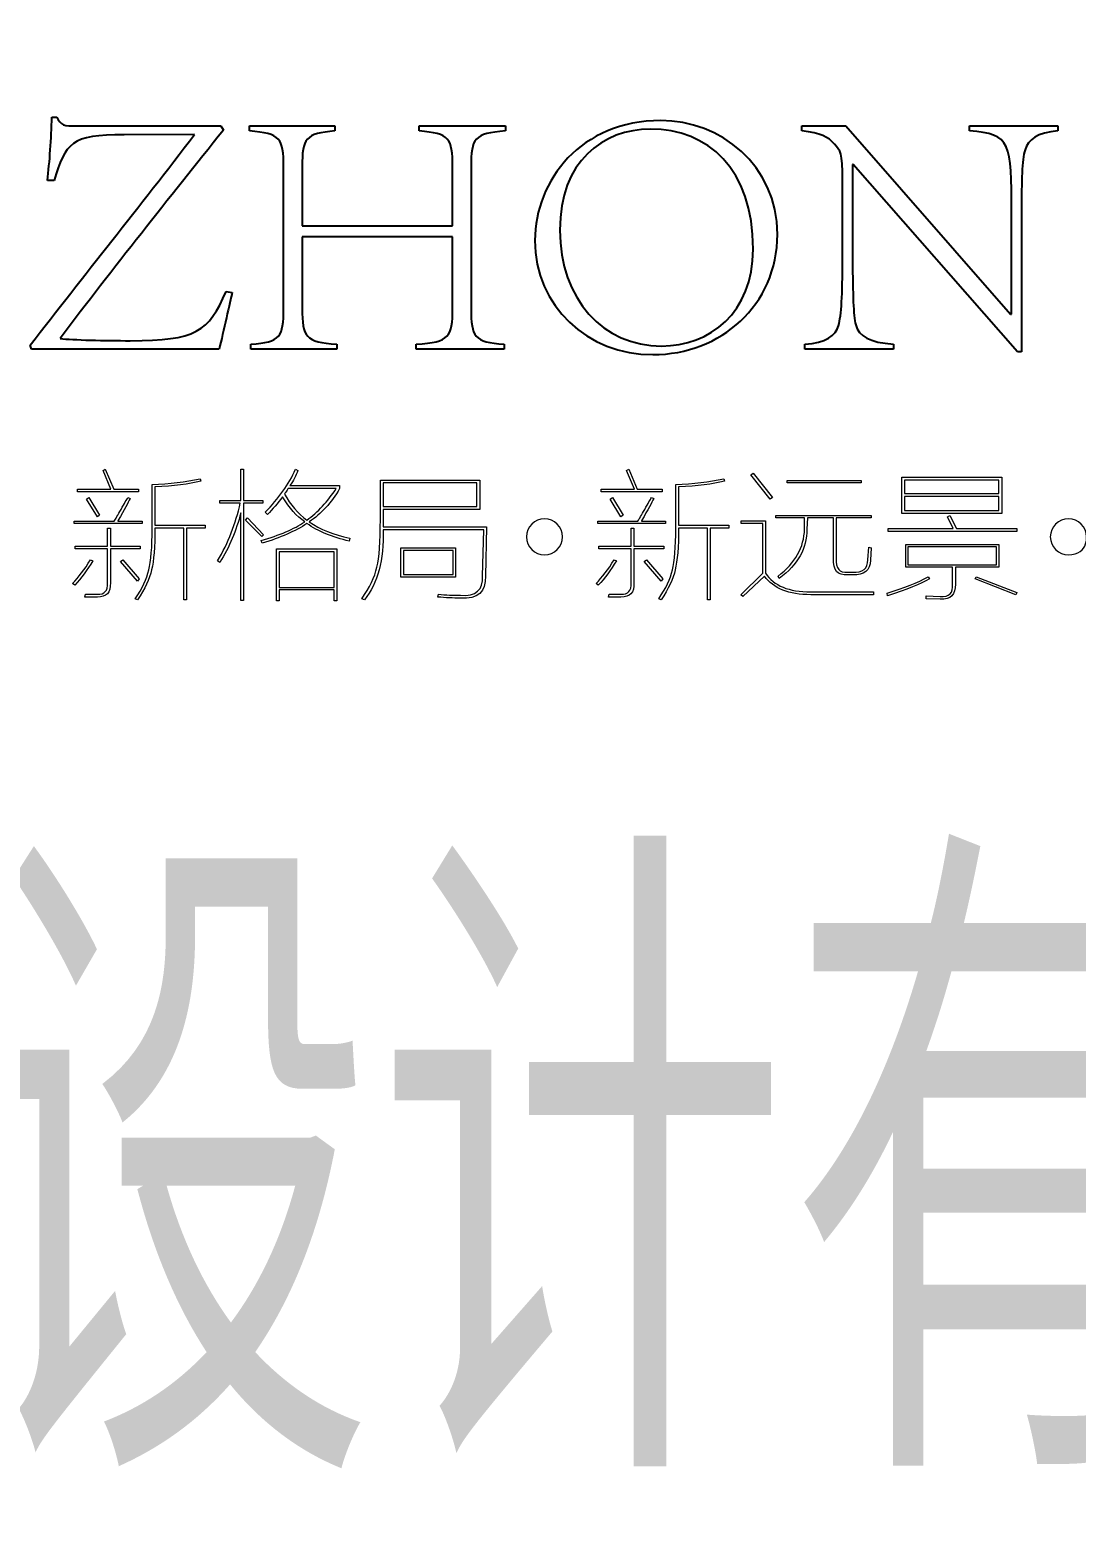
# Model space of a CAD drawing. Extents: x -191212 to 1245715665, y -234495 to 250873.
# Drawn here: x 209038 to 210077, y -75196 to -73719 of the extents above; entities that cross this region are included whole.
import ezdxf

# ---------------------------------------------------------------- set-up
doc = ezdxf.new("R2010")
doc.units = 0
doc.header["$LTSCALE"] = 500
doc.layers.get('0').update_dxf_attribs({"linetype": 'CONTINUOUS'})
doc.layers.get('Defpoints').update_dxf_attribs({"linetype": 'CONTINUOUS'})
doc.layers.add('AXIS', color=3, linetype='CONTINUOUS')
doc.layers.add('TWT_DIM', color=3, linetype='CONTINUOUS')
doc.styles.add('-黑体', font='simhei.ttf', dxfattribs={"width": 0.8})
doc.styles.add('_TCH_DIM_T3', font='SIMPLEX', dxfattribs={"width": 0.705882, "bigfont": 'GBCBIG'})
doc.dimstyles.new('_TCH_ARCH&&200', dxfattribs={"dimtxt": 510, "dimasz": 200, "dimexe": 500, "dimexo": 600, "dimgap": 200, "dimtad": 1, "dimdec": 0, "dimzin": 0, "dimdsep": 46, "dimtxsty": '_TCH_DIM_T3', "dimblk": 'ARCHTICK', "dimcen": 0.09, "dimclrt": 225, "dimazin": 2, "dimtfac": 1, "dimtdec": 0, "dimtix": 1, "dimtmove": 2, "dimatfit": 3, "dimfxl": 1, "dimtolj": 1, "dimtzin": 0, "dimarcsym": 0})
doc.dimstyles.new('_TWT_ARCH&&100', dxfattribs={"dimtxt": 297.5, "dimasz": 100, "dimexe": 250, "dimexo": 300, "dimgap": 100, "dimtad": 1, "dimdec": 0, "dimzin": 0, "dimdsep": 46, "dimtxsty": '_TCH_DIM_T3', "dimblk": 'ARCHTICK', "dimcen": 0.09, "dimclrt": 7, "dimazin": 2, "dimtfac": 1, "dimtdec": 0, "dimtix": 1, "dimtmove": 2, "dimatfit": 3, "dimfxl": 1, "dimtolj": 1, "dimtzin": 0, "dimarcsym": 0})

# ---------------------------------------------------------------- blocks, each defined once
blk = doc.blocks.new('_ArchTick')
at = {"color": 0, "linetype": 'ByBlock', "const_width": 0.4}
blk.add_lwpolyline([(-0.5, -0.5), (0.5, 0.5)], dxfattribs=at)
blk = doc.blocks.new('*D200')
at = {"layer": 'AXIS', "color": 0, "lineweight": -2}
for p, q in [((278887.8, 52433.3), (283787.8, 52433.3)), ((283287.8, 44433.3), (283287.8, 52433.3)), ((278887.8, 44433.3), (283787.8, 44433.3))]:
    blk.add_line(p, q, dxfattribs=at)
at = {"layer": 'Defpoints', "color": 0}
for p in [(278287.8, 52433.3), (283287.8, 52433.3), (278287.8, 44433.3), (161593.6, -91198.8), (162081.3, -91198.8), (161593.6, -92638.9)]:
    blk.add_point(p, dxfattribs=at)
at = {"layer": 'TWT_DIM', "color": 0, "lineweight": -2}
for p, q in [((161893.6, -91198.8), (162331.3, -91198.8)), ((162081.3, -92638.9), (162081.3, -91198.8)), ((161893.6, -92638.9), (162331.3, -92638.9))]:
    blk.add_line(p, q, dxfattribs=at)
at = {"layer": 'AXIS', "color": 0, "lineweight": -2, "xscale": 200, "yscale": 200, "zscale": 200}
for p, rotation in [((283287.8, 52433.3), 90), ((283287.8, 44433.3), 270)]:
    blk.add_blockref('_ArchTick', p, dxfattribs=dict(at, rotation=rotation))
at = {"layer": 'TWT_DIM', "color": 0, "lineweight": -2, "xscale": 100, "yscale": 100, "zscale": 100}
for p, rotation in [((162081.3, -91198.8), 90), ((162081.3, -92638.9), 270)]:
    blk.add_blockref('_ArchTick', p, dxfattribs=dict(at, rotation=rotation))
at = {"layer": 'AXIS', "color": 7, "insert": (282832.8, 48433.3), "char_height": 510, "attachment_point": 5, "rotation": 90, "style": '_TCH_DIM_T3'}
blk.add_mtext('\\A1;8000', dxfattribs=at)
at = {"layer": 'TWT_DIM', "color": 7, "insert": (161832.5, -91918.9), "char_height": 297.5, "attachment_point": 5, "rotation": 90, "style": '_TCH_DIM_T3'}
blk.add_mtext('\\A1;1800', dxfattribs=at)

msp = doc.modelspace()

# ---------------------------------------------------------------- linework, layer by layer
at = {"lineweight": 9}
for p, q in [((209111.2, -74156.2), (209113.4, -74155.1)), ((209113.4, -74155.1), (209121.8, -74174.7)), ((209631, -74156.2), (209633.2, -74155.1)), ((209633.2, -74155.1), (209641.6, -74174.7)), ((209119, -74174.7), (209111.2, -74156.2)), ((209482.4, -74168.5), (209389.3, -74168.5)), ((209389.3, -74168.5), (209389.3, -74192.1)), ((209482.4, -74192.1), (209482.4, -74168.5)), ((209638.8, -74174.7), (209631, -74156.2)), ((209754.3, -74160.7), (209756.6, -74159)), ((209773.4, -74184.8), (209754.3, -74160.7)), ((209756.6, -74159), (209775.7, -74183.1)), ((209790.2, -74166.3), (209863.7, -74166.3)), ((209790.2, -74168.5), (209790.2, -74166.3)), ((209863.7, -74168.5), (209790.2, -74168.5)), ((209863.7, -74166.3), (209863.7, -74168.5)), ((209904.1, -74162.9), (210003.3, -74162.9)), ((209904.1, -74198.8), (209904.1, -74162.9)), ((210000.5, -74165.7), (209906.9, -74165.7)), ((209906.9, -74165.7), (209906.9, -74179.2)), ((210000.5, -74179.2), (210000.5, -74165.7)), ((210003.3, -74162.9), (210003.3, -74198.8)), ((209085.9, -74177.5), (209085.9, -74174.7)), ((209085.9, -74174.7), (209119, -74174.7)), ((209146.5, -74177.5), (209085.9, -74177.5)), ((209094.9, -74184.8), (209097.2, -74183.1)), ((209105.6, -74202.2), (209094.9, -74184.8)), ((209097.2, -74183.1), (209107.8, -74200.5)), ((209121.8, -74174.7), (209146.5, -74174.7)), ((209146.5, -74174.7), (209146.5, -74177.5)), ((209605.7, -74177.5), (209605.7, -74174.7)), ((209605.7, -74174.7), (209638.8, -74174.7)), ((209666.3, -74177.5), (209605.7, -74177.5)), ((209614.7, -74184.8), (209617, -74183.1)), ((209625.4, -74202.2), (209614.7, -74184.8)), ((209617, -74183.1), (209627.6, -74200.5)), ((209641.6, -74174.7), (209666.3, -74174.7)), ((209666.3, -74174.7), (209666.3, -74177.5)), ((209775.7, -74183.1), (209773.4, -74184.8)), ((209906.9, -74179.2), (210000.5, -74179.2)), ((210000.5, -74182), (209906.9, -74182)), ((209906.9, -74182), (209906.9, -74196)), ((210000.5, -74196), (210000.5, -74182)), ((209389.3, -74192.1), (209482.4, -74192.1)), ((210003.3, -74198.8), (209904.1, -74198.8)), ((209906.9, -74196), (210000.5, -74196)), ((209107.8, -74200.5), (209105.6, -74202.2)), ((209252.5, -74205.5), (209254.7, -74203.3)), ((209268.7, -74221.8), (209252.5, -74205.5)), ((209254.7, -74203.3), (209270.4, -74220.1)), ((209627.6, -74200.5), (209625.4, -74202.2)), ((209890.6, -74216.7), (209890.6, -74213.9)), ((209890.6, -74213.9), (209955.1, -74213.9)), ((209949.5, -74202.2), (209951.7, -74201)), ((209955.1, -74213.9), (209949.5, -74202.2)), ((209951.7, -74201), (209958.5, -74213.9)), ((209958.5, -74213.9), (210018.5, -74213.9)), ((210018.5, -74213.9), (210018.5, -74216.7)), ((209270.4, -74220.1), (209268.7, -74221.8)), ((210018.5, -74216.7), (209890.6, -74216.7)), ((209283.3, -74234.1), (209343.3, -74234.1)), ((209283.3, -74285.7), (209283.3, -74234.1)), ((209286.1, -74236.9), (209286.1, -74272.2)), ((209340.5, -74236.9), (209286.1, -74236.9)), ((209340.5, -74272.2), (209340.5, -74236.9)), ((209343.3, -74234.1), (209343.3, -74285.7)), ((209406.7, -74233), (209461.1, -74233)), ((209406.7, -74262.1), (209406.7, -74233)), ((209458.8, -74235.8), (209409.5, -74235.8)), ((209409.5, -74235.8), (209409.5, -74259.3)), ((209458.8, -74259.3), (209458.8, -74235.8)), ((209461.1, -74233), (209461.1, -74262.1)), ((209998.3, -74231.9), (209910.2, -74231.9)), ((209910.2, -74231.9), (209910.2, -74249.8)), ((209998.3, -74249.8), (209998.3, -74231.9)), ((209128.6, -74246.5), (209130.8, -74244.8)), ((209145.4, -74266.1), (209128.6, -74246.5)), ((209130.8, -74244.8), (209147.1, -74263.8)), ((209409.5, -74259.3), (209458.8, -74259.3)), ((209648.4, -74246.5), (209650.6, -74244.8)), ((209665.2, -74266.1), (209648.4, -74246.5)), ((209650.6, -74244.8), (209666.9, -74263.8)), ((209910.2, -74249.8), (209998.3, -74249.8)), ((209147.1, -74263.8), (209145.4, -74266.1)), ((209286.1, -74272.2), (209340.5, -74272.2)), ((209461.1, -74262.1), (209406.7, -74262.1)), ((209666.9, -74263.8), (209665.2, -74266.1)), ((209977, -74263.8), (209978.1, -74261.6)), ((210017.3, -74279.5), (209977, -74263.8)), ((209978.1, -74261.6), (210018.5, -74277.3)), ((209286.1, -74285.7), (209283.3, -74285.7)), ((209340.5, -74274.5), (209286.1, -74274.5)), ((209286.1, -74274.5), (209286.1, -74285.7)), ((209340.5, -74285.7), (209340.5, -74274.5)), ((209343.3, -74285.7), (209340.5, -74285.7)), ((210018.5, -74277.3), (210017.3, -74279.5))]:
    msp.add_line(p, q, dxfattribs=at)
for points in [[(209056.2, -73868.5), (209058, -73850.5), (209060.1, -73826.8), (209060.4, -73805.9)], [(209060.4, -73805.9), (209060.4, -73805.9), (209065.4, -73805.9), (209065.4, -73805.9)], [(209065.4, -73805.9), (209067.2, -73809.8), (209068.9, -73811.9), (209072.1, -73813.3)], [(209072.1, -73813.3), (209074.9, -73814.4), (209078.8, -73814.4), (209084.1, -73814.4)], [(209084.1, -73814.4), (209084.1, -73814.4), (209228.2, -73814.4), (209228.2, -73814.4)], [(209228.2, -73814.4), (209228.2, -73814.4), (209230.7, -73818.6), (209230.7, -73818.6)], [(209256.5, -73819.4), (209256.5, -73819.4), (209256.5, -73814.4), (209256.5, -73814.4)], [(209256.5, -73814.4), (209256.5, -73814.4), (209341.4, -73814.4), (209341.4, -73814.4)], [(209341.4, -73814.4), (209341.4, -73814.4), (209341.4, -73819.4), (209341.4, -73819.4)], [(209424.9, -73819.4), (209424.9, -73819.4), (209424.9, -73814.4), (209424.9, -73814.4)], [(209424.9, -73814.4), (209424.9, -73814.4), (209510.6, -73814.4), (209510.6, -73814.4)], [(209510.6, -73814.4), (209510.6, -73814.4), (209510.6, -73819.4), (209510.6, -73819.4)], [(209805, -73819.4), (209805, -73819.4), (209805, -73814.4), (209805, -73814.4)], [(209805, -73814.4), (209805, -73814.4), (209848.5, -73814.4), (209848.5, -73814.4)], [(209848.5, -73814.4), (209848.5, -73814.4), (210012, -74001.3), (210012, -74001.3)], [(209971.3, -73819.4), (209971.3, -73819.4), (209971.3, -73814.4), (209971.3, -73814.4)], [(209971.3, -73814.4), (209971.3, -73814.4), (210059.1, -73814.4), (210059.1, -73814.4)], [(210059.1, -73814.4), (210059.1, -73814.4), (210059.1, -73819.4), (210059.1, -73819.4)], [(209038.8, -74032.1), (209092.3, -73962.7), (209147.5, -73894.4), (209202, -73822.9)], [(209132.3, -73823.2), (209079.2, -73822.9), (209074.2, -73831.7), (209062.6, -73868.5)], [(209230.7, -73818.6), (209176.5, -73886.6), (209121.7, -73954.9), (209068.6, -74025.3)], [(209202, -73822.9), (209202, -73822.9), (209132.3, -73823.2), (209132.3, -73823.2)], [(209290.4, -73854.7), (209290.4, -73827.1), (209287.6, -73821.8), (209256.5, -73819.4)], [(209341.4, -73819.4), (209312.1, -73821.8), (209308.9, -73827.1), (209308.9, -73854.7)], [(209458.2, -73854.7), (209458.2, -73827.1), (209455.4, -73821.8), (209424.9, -73819.4)], [(209510.6, -73819.4), (209479.4, -73821.8), (209476.6, -73827.1), (209476.6, -73854.7)], [(209654.6, -73817.6), (209607.5, -73817.9), (209564.7, -73849.4), (209564.7, -73917.7)], [(209837.2, -73832.4), (209831.2, -73825.4), (209823.7, -73821.5), (209805, -73819.4)], [(210013.1, -73900.4), (210013.1, -73831.4), (210012.7, -73822.2), (209971.3, -73819.4)], [(210059.1, -73819.4), (210038.6, -73821.1), (210029.7, -73827.8), (210026.5, -73838.1)], [(209845.3, -73870), (209845.3, -73838.5), (209843.5, -73840.2), (209837.2, -73832.4)], [(210026.5, -73838.1), (210023.3, -73849.1), (210023, -73867.1), (210023, -73900.4)], [(209290.4, -73995.6), (209290.4, -73995.6), (209290.4, -73854.7), (209290.4, -73854.7)], [(209308.9, -73854.7), (209308.9, -73854.7), (209308.9, -73913.5), (209308.9, -73913.5)], [(209458.2, -73913.5), (209458.2, -73913.5), (209458.2, -73854.7), (209458.2, -73854.7)], [(209476.6, -73854.7), (209476.6, -73854.7), (209476.6, -73995.6), (209476.6, -73995.6)], [(209855.9, -73852.6), (209855.9, -73852.6), (209855.2, -73852.6), (209855.2, -73852.6)], [(209855.2, -73852.6), (209855.2, -73852.6), (209855.2, -73946.8), (209855.2, -73946.8)], [(210019.1, -74038.4), (210019.1, -74038.4), (209855.9, -73852.6), (209855.9, -73852.6)], [(209062.6, -73868.5), (209062.6, -73868.5), (209056.2, -73868.5), (209056.2, -73868.5)], [(209845.3, -73946.8), (209845.3, -73946.8), (209845.3, -73870), (209845.3, -73870)], [(210013.1, -74001.3), (210013.1, -74001.3), (210013.1, -73900.4), (210013.1, -73900.4)], [(210023, -73900.4), (210023, -73900.4), (210023, -74038.4), (210023, -74038.4)], [(209308.9, -73913.5), (209308.9, -73913.5), (209458.2, -73913.5), (209458.2, -73913.5)], [(209458.2, -73924.5), (209458.2, -73924.5), (209308.9, -73924.5), (209308.9, -73924.5)], [(209308.9, -73924.5), (209308.9, -73924.5), (209308.9, -73995.6), (209308.9, -73995.6)], [(209458.2, -73995.6), (209458.2, -73995.6), (209458.2, -73924.5), (209458.2, -73924.5)], [(209841.4, -74012.6), (209844.2, -74002), (209845.3, -73982.5), (209845.3, -73946.8)], [(209855.2, -73946.8), (209855.6, -73982.5), (209855.9, -74002), (209858.4, -74011.9)], [(209233.5, -73978.6), (209233.5, -73978.6), (209239.5, -73979.7), (209239.5, -73979.7)], [(209239.5, -73979.7), (209237.1, -73988.9), (209230.7, -74019), (209226.4, -74036)], [(209257.9, -74031), (209287.6, -74028.9), (209290.4, -74023.6), (209290.4, -73995.6)], [(209308.9, -73995.6), (209308.9, -74023.6), (209312.1, -74028.9), (209343.2, -74031)], [(209422.1, -74031), (209455.4, -74028.9), (209458.2, -74023.6), (209458.2, -73995.6)], [(209476.6, -73995.6), (209476.6, -74023.6), (209479.4, -74028.9), (209509.5, -74031)], [(210012, -74001.3), (210012, -74001.3), (210013.1, -74001.3), (210013.1, -74001.3)], [(209807.8, -74031), (209828.7, -74029.6), (209838.6, -74022.5), (209841.4, -74012.6)], [(209858.4, -74011.9), (209861.6, -74022.9), (209872.2, -74029.2), (209895.9, -74031)], [(209040.3, -74036), (209040.3, -74036), (209038.8, -74032.1), (209038.8, -74032.1)], [(209226.4, -74036), (209226.4, -74036), (209040.3, -74036), (209040.3, -74036)], [(209257.9, -74036), (209257.9, -74036), (209257.9, -74031), (209257.9, -74031)], [(209343.2, -74036), (209343.2, -74036), (209257.9, -74036), (209257.9, -74036)], [(209343.2, -74031), (209343.2, -74031), (209343.2, -74036), (209343.2, -74036)], [(209422.1, -74036), (209422.1, -74036), (209422.1, -74031), (209422.1, -74031)], [(209509.5, -74036), (209509.5, -74036), (209422.1, -74036), (209422.1, -74036)], [(209509.5, -74031), (209509.5, -74031), (209509.5, -74036), (209509.5, -74036)], [(209807.8, -74036), (209807.8, -74036), (209807.8, -74031), (209807.8, -74031)], [(209895.9, -74036), (209895.9, -74036), (209807.8, -74036), (209807.8, -74036)], [(209895.9, -74031), (209895.9, -74031), (209895.9, -74036), (209895.9, -74036)], [(210023, -74038.4), (210023, -74038.4), (210019.1, -74038.4), (210019.1, -74038.4)]]:
    msp.add_open_spline(points, degree=3)
for points, knots in [([(209780.6, -73922), (209780.6, -73992.4), (209724.3, -74041.3), (209657.1, -74041.3), (209592.3, -74041.3), (209539.9, -73993.5), (209539.9, -73928), (209539.9, -73868.5), (209585.9, -73809.1), (209664.9, -73809.1), (209724, -73809.1), (209780.6, -73853.3), (209780.6, -73922)], [0, 0, 0, 0, 1, 1, 1, 2, 2, 2, 3, 3, 3, 4, 4, 4, 4]), ([(209564.7, -73917.7), (209564.7, -73986.8), (209608.2, -74032.8), (209665.6, -74032.8), (209713.4, -74032.8), (209756.5, -73999.9), (209756.5, -73936.8), (209756.5, -73856.5), (209711.6, -73817.6), (209654.6, -73817.6)], [0, 0, 0, 0, 1, 1, 1, 2, 2, 2, 3, 3, 3, 3]), ([(209068.6, -74025.3), (209081.3, -74026.8), (209113.2, -74027.5), (209138.3, -74027.5), (209203.8, -74027.5), (209215.8, -74018.6), (209233.5, -73978.6)], [5, 5, 5, 5, 6, 6, 6, 7, 7, 7, 7])]:
    msp.add_open_spline(points, degree=3, knots=knots)
for points in [[(209248, -74185.9), (209248, -74185.9), (209248, -74155.1), (209248, -74155.1)], [(209248, -74155.1), (209248, -74155.1), (209250.8, -74155.1), (209250.8, -74155.1)], [(209250.8, -74155.1), (209250.8, -74155.1), (209250.8, -74185.9), (209250.8, -74185.9)], [(209272.1, -74197.7), (209285.6, -74184.2), (209295.7, -74170), (209302.4, -74155.1)], [(209302.4, -74155.1), (209302.4, -74155.1), (209304.6, -74156.2), (209304.6, -74156.2)], [(209160, -74170.2), (209177.2, -74169.4), (209193, -74167.6), (209207.6, -74164.6)], [(209160, -74213.4), (209160, -74213.4), (209160, -74170.2), (209160, -74170.2)], [(209208.2, -74166.8), (209196.6, -74169.8), (209181.4, -74171.7), (209162.8, -74172.4)], [(209207.6, -74164.6), (209207.6, -74164.6), (209208.2, -74166.8), (209208.2, -74166.8)], [(209304.6, -74156.2), (209302.8, -74161.4), (209300.1, -74166.5), (209296.8, -74171.3)], [(209386.5, -74165.7), (209386.5, -74165.7), (209485.2, -74165.7), (209485.2, -74165.7)], [(209386.5, -74204.9), (209386.5, -74204.9), (209386.5, -74165.7), (209386.5, -74165.7)], [(209485.2, -74165.7), (209485.2, -74165.7), (209485.2, -74194.8), (209485.2, -74194.8)], [(209679.8, -74170.2), (209697, -74169.4), (209712.8, -74167.6), (209727.4, -74164.6)], [(209679.8, -74213.4), (209679.8, -74213.4), (209679.8, -74170.2), (209679.8, -74170.2)], [(209728, -74166.8), (209716.4, -74169.8), (209701.2, -74171.7), (209682.6, -74172.4)], [(209727.4, -74164.6), (209727.4, -74164.6), (209728, -74166.8), (209728, -74166.8)], [(209138.1, -74184.2), (209136.2, -74188), (209132.3, -74195.1), (209126.3, -74205.5)], [(209129.1, -74194.8), (209132.5, -74188.9), (209134.7, -74185), (209135.9, -74183.1)], [(209135.9, -74183.1), (209135.9, -74183.1), (209138.1, -74184.2), (209138.1, -74184.2)], [(209162.8, -74172.4), (209162.8, -74172.4), (209162.8, -74210.6), (209162.8, -74210.6)], [(209289.5, -74182.5), (209284.6, -74188.9), (209279.6, -74194.7), (209274.4, -74199.9)], [(209311.4, -74207.2), (209303.5, -74201.6), (209296.2, -74193.4), (209289.5, -74182.5)], [(209293.4, -74176.9), (209292.3, -74178), (209291.6, -74179), (209291.2, -74179.7)], [(209291.2, -74179.7), (209297.2, -74190.2), (209304.6, -74198.8), (209313.6, -74205.5)], [(209295.1, -74174.1), (209294.7, -74174.5), (209294.2, -74175.4), (209293.4, -74176.9)], [(209342.8, -74174.1), (209342.8, -74174.1), (209295.1, -74174.1), (209295.1, -74174.1)], [(209296.8, -74171.3), (209296.8, -74171.3), (209346.1, -74171.3), (209346.1, -74171.3)], [(209313.6, -74205.5), (209324.5, -74197.7), (209334.2, -74187.2), (209342.8, -74174.1)], [(209346.1, -74174.1), (209337.9, -74188.3), (209327.8, -74199.3), (209315.9, -74207.2)], [(209346.1, -74171.3), (209346.1, -74171.3), (209346.1, -74174.1), (209346.1, -74174.1)], [(209657.9, -74184.2), (209656, -74188), (209652.1, -74195.1), (209646.1, -74205.5)], [(209648.9, -74194.8), (209652.3, -74188.9), (209654.5, -74185), (209655.6, -74183.1)], [(209655.6, -74183.1), (209655.6, -74183.1), (209657.9, -74184.2), (209657.9, -74184.2)], [(209682.6, -74172.4), (209682.6, -74172.4), (209682.6, -74210.6), (209682.6, -74210.6)], [(209122.4, -74206.6), (209123.5, -74204.4), (209125.8, -74200.5), (209129.1, -74194.8)], [(209225, -74245.9), (209235.5, -74228), (209243, -74208.9), (209247.4, -74188.7)], [(209227.2, -74185.9), (209227.2, -74185.9), (209248, -74185.9), (209248, -74185.9)], [(209227.2, -74188.7), (209227.2, -74188.7), (209227.2, -74185.9), (209227.2, -74185.9)], [(209247.4, -74188.7), (209247.4, -74188.7), (209227.2, -74188.7), (209227.2, -74188.7)], [(209248, -74198.2), (209243.5, -74215.8), (209236.6, -74232.2), (209227.2, -74247.6)], [(209248, -74285.1), (209248, -74285.1), (209248, -74198.2), (209248, -74198.2)], [(209250.8, -74185.9), (209250.8, -74185.9), (209269.9, -74185.9), (209269.9, -74185.9)], [(209269.9, -74188.7), (209269.9, -74188.7), (209250.8, -74188.7), (209250.8, -74188.7)], [(209250.8, -74188.7), (209250.8, -74188.7), (209250.8, -74285.1), (209250.8, -74285.1)], [(209269.9, -74185.9), (209269.9, -74185.9), (209269.9, -74188.7), (209269.9, -74188.7)], [(209274.4, -74199.9), (209274.4, -74199.9), (209272.1, -74197.7), (209272.1, -74197.7)], [(209485.2, -74194.8), (209485.2, -74194.8), (209389.3, -74194.8), (209389.3, -74194.8)], [(209389.3, -74194.8), (209389.3, -74194.8), (209389.3, -74204.9), (209389.3, -74204.9)], [(209642.2, -74206.6), (209643.3, -74204.4), (209645.6, -74200.5), (209648.9, -74194.8)], [(209082.6, -74206.6), (209082.6, -74206.6), (209122.4, -74206.6), (209122.4, -74206.6)], [(209082.6, -74208.9), (209082.6, -74208.9), (209082.6, -74206.6), (209082.6, -74206.6)], [(209149.9, -74208.9), (209149.9, -74208.9), (209082.6, -74208.9), (209082.6, -74208.9)], [(209115.7, -74231.3), (209115.7, -74231.3), (209115.7, -74213.4), (209115.7, -74213.4)], [(209115.7, -74213.4), (209115.7, -74213.4), (209118.5, -74213.4), (209118.5, -74213.4)], [(209118.5, -74213.4), (209118.5, -74213.4), (209118.5, -74231.3), (209118.5, -74231.3)], [(209126.3, -74205.5), (209125.9, -74205.9), (209125.8, -74206.3), (209125.8, -74206.6)], [(209125.8, -74206.6), (209125.8, -74206.6), (209149.9, -74206.6), (209149.9, -74206.6)], [(209149.9, -74206.6), (209149.9, -74206.6), (209149.9, -74208.9), (209149.9, -74208.9)], [(209156.6, -74254.9), (209158.8, -74246.3), (209160, -74232.4), (209160, -74213.4)], [(209162.8, -74213.4), (209162.8, -74232.1), (209161.6, -74245.9), (209159.4, -74254.9)], [(209162.8, -74210.6), (209162.8, -74210.6), (209212.7, -74210.6), (209212.7, -74210.6)], [(209191.4, -74213.4), (209191.4, -74213.4), (209162.8, -74213.4), (209162.8, -74213.4)], [(209191.4, -74284.6), (209191.4, -74284.6), (209191.4, -74213.4), (209191.4, -74213.4)], [(209212.7, -74213.4), (209212.7, -74213.4), (209194.2, -74213.4), (209194.2, -74213.4)], [(209194.2, -74213.4), (209194.2, -74213.4), (209194.2, -74284.6), (209194.2, -74284.6)], [(209212.7, -74210.6), (209212.7, -74210.6), (209212.7, -74213.4), (209212.7, -74213.4)], [(209268.2, -74225.7), (209286.5, -74220.5), (209300.9, -74214.3), (209311.4, -74207.2)], [(209313.6, -74208.9), (209302, -74216.4), (209287.3, -74222.9), (209269.3, -74228.5)], [(209355.7, -74226.3), (209338.8, -74222.5), (209324.8, -74216.7), (209313.6, -74208.9)], [(209315.9, -74207.2), (209326.7, -74214.7), (209340.1, -74220.1), (209356.2, -74223.5)], [(209389.3, -74215), (209390.1, -74245), (209383.9, -74268.1), (209370.8, -74284.6)], [(209383.1, -74252.1), (209385.4, -74242.7), (209386.5, -74227), (209386.5, -74204.9)], [(209389.3, -74204.9), (209389.3, -74204.9), (209389.3, -74212.2), (209389.3, -74212.2)], [(209389.3, -74212.2), (209389.3, -74212.2), (209491.9, -74212.2), (209491.9, -74212.2)], [(209489.1, -74215), (209489.1, -74215), (209389.3, -74215), (209389.3, -74215)], [(209488, -74261), (209488, -74261), (209489.1, -74215), (209489.1, -74215)], [(209491.9, -74212.2), (209491.9, -74212.2), (209490.8, -74261), (209490.8, -74261)], [(209602.4, -74206.6), (209602.4, -74206.6), (209642.2, -74206.6), (209642.2, -74206.6)], [(209602.4, -74208.9), (209602.4, -74208.9), (209602.4, -74206.6), (209602.4, -74206.6)], [(209669.7, -74208.9), (209669.7, -74208.9), (209602.4, -74208.9), (209602.4, -74208.9)], [(209635.5, -74231.3), (209635.5, -74231.3), (209635.5, -74213.4), (209635.5, -74213.4)], [(209635.5, -74213.4), (209635.5, -74213.4), (209638.3, -74213.4), (209638.3, -74213.4)], [(209638.3, -74213.4), (209638.3, -74213.4), (209638.3, -74231.3), (209638.3, -74231.3)], [(209646.1, -74205.5), (209645.7, -74205.9), (209645.6, -74206.3), (209645.6, -74206.6)], [(209645.6, -74206.6), (209645.6, -74206.6), (209669.7, -74206.6), (209669.7, -74206.6)], [(209669.7, -74206.6), (209669.7, -74206.6), (209669.7, -74208.9), (209669.7, -74208.9)], [(209676.4, -74254.9), (209678.6, -74246.3), (209679.8, -74232.4), (209679.8, -74213.4)], [(209682.6, -74213.4), (209682.6, -74232.1), (209681.4, -74245.9), (209679.2, -74254.9)], [(209682.6, -74210.6), (209682.6, -74210.6), (209732.5, -74210.6), (209732.5, -74210.6)], [(209711.2, -74213.4), (209711.2, -74213.4), (209682.6, -74213.4), (209682.6, -74213.4)], [(209711.2, -74284.6), (209711.2, -74284.6), (209711.2, -74213.4), (209711.2, -74213.4)], [(209732.5, -74213.4), (209732.5, -74213.4), (209714, -74213.4), (209714, -74213.4)], [(209714, -74213.4), (209714, -74213.4), (209714, -74284.6), (209714, -74284.6)], [(209732.5, -74210.6), (209732.5, -74210.6), (209732.5, -74213.4), (209732.5, -74213.4)], [(209744.8, -74206.1), (209744.8, -74206.1), (209768.9, -74206.1), (209768.9, -74206.1)], [(209744.8, -74208.9), (209744.8, -74208.9), (209744.8, -74206.1), (209744.8, -74206.1)], [(209766.1, -74208.9), (209766.1, -74208.9), (209744.8, -74208.9), (209744.8, -74208.9)], [(209766.1, -74258.2), (209766.1, -74258.2), (209766.1, -74208.9), (209766.1, -74208.9)], [(209768.9, -74206.1), (209768.9, -74206.1), (209768.9, -74258.2), (209768.9, -74258.2)], [(209779, -74203.3), (209779, -74203.3), (209779, -74201), (209779, -74201)], [(209779, -74201), (209779, -74201), (209873.8, -74201), (209873.8, -74201)], [(209807.6, -74203.3), (209807.6, -74203.3), (209779, -74203.3), (209779, -74203.3)], [(209781.3, -74261), (209798.4, -74247.9), (209807.2, -74232.4), (209807.6, -74214.5)], [(209809.8, -74214.5), (209810.2, -74233.6), (209801.1, -74249.8), (209782.4, -74263.3)], [(209807.6, -74214.5), (209807.6, -74214.5), (209807.6, -74203.3), (209807.6, -74203.3)], [(209810.4, -74203.3), (209810.4, -74203.3), (209809.8, -74214.5), (209809.8, -74214.5)], [(209836.2, -74203.3), (209836.2, -74203.3), (209810.4, -74203.3), (209810.4, -74203.3)], [(209836.2, -74243.6), (209836.2, -74243.6), (209836.2, -74203.3), (209836.2, -74203.3)], [(209873.8, -74203.3), (209873.8, -74203.3), (209839, -74203.3), (209839, -74203.3)], [(209839, -74203.3), (209839, -74203.3), (209839, -74243.6), (209839, -74243.6)], [(209873.8, -74201), (209873.8, -74201), (209873.8, -74203.3), (209873.8, -74203.3)], [(209269.3, -74228.5), (209269.3, -74228.5), (209268.2, -74225.7), (209268.2, -74225.7)], [(209356.2, -74223.5), (209356.2, -74223.5), (209355.7, -74226.3), (209355.7, -74226.3)], [(209908, -74229.6), (209908, -74229.6), (210000.5, -74229.6), (210000.5, -74229.6)], [(209908, -74252.1), (209908, -74252.1), (209908, -74229.6), (209908, -74229.6)], [(210000.5, -74229.6), (210000.5, -74229.6), (210000.5, -74252.1), (210000.5, -74252.1)], [(209083.7, -74231.3), (209083.7, -74231.3), (209115.7, -74231.3), (209115.7, -74231.3)], [(209083.7, -74234.1), (209083.7, -74234.1), (209083.7, -74231.3), (209083.7, -74231.3)], [(209115.7, -74234.1), (209115.7, -74234.1), (209083.7, -74234.1), (209083.7, -74234.1)], [(209115.7, -74267.7), (209115.7, -74267.7), (209115.7, -74234.1), (209115.7, -74234.1)], [(209118.5, -74231.3), (209118.5, -74231.3), (209148.2, -74231.3), (209148.2, -74231.3)], [(209148.2, -74234.1), (209148.2, -74234.1), (209118.5, -74234.1), (209118.5, -74234.1)], [(209118.5, -74234.1), (209118.5, -74234.1), (209118.5, -74267.7), (209118.5, -74267.7)], [(209148.2, -74231.3), (209148.2, -74231.3), (209148.2, -74234.1), (209148.2, -74234.1)], [(209603.5, -74231.3), (209603.5, -74231.3), (209635.5, -74231.3), (209635.5, -74231.3)], [(209603.5, -74234.1), (209603.5, -74234.1), (209603.5, -74231.3), (209603.5, -74231.3)], [(209635.5, -74234.1), (209635.5, -74234.1), (209603.5, -74234.1), (209603.5, -74234.1)], [(209635.5, -74267.7), (209635.5, -74267.7), (209635.5, -74234.1), (209635.5, -74234.1)], [(209638.3, -74231.3), (209638.3, -74231.3), (209668, -74231.3), (209668, -74231.3)], [(209668, -74234.1), (209668, -74234.1), (209638.3, -74234.1), (209638.3, -74234.1)], [(209638.3, -74234.1), (209638.3, -74234.1), (209638.3, -74267.7), (209638.3, -74267.7)], [(209668, -74231.3), (209668, -74231.3), (209668, -74234.1), (209668, -74234.1)], [(209850.2, -74259.9), (209840.5, -74260.6), (209835.8, -74255.2), (209836.2, -74243.6)], [(209839, -74243.6), (209838.6, -74253.4), (209842.4, -74257.9), (209850.2, -74257.1)], [(209870.4, -74244.8), (209870.4, -74244.8), (209871.5, -74232.4), (209871.5, -74232.4)], [(209871.5, -74232.4), (209871.5, -74232.4), (209873.8, -74233), (209873.8, -74233)], [(209873.8, -74233), (209873.8, -74233), (209873.2, -74245.3), (209873.2, -74245.3)], [(209080.9, -74268.3), (209086.9, -74262.3), (209092.9, -74254.5), (209098.8, -74244.8)], [(209101.1, -74245.9), (209095.5, -74255.2), (209089.5, -74263.3), (209083.1, -74270)], [(209098.8, -74244.8), (209098.8, -74244.8), (209101.1, -74245.9), (209101.1, -74245.9)], [(209143.1, -74283.5), (209150.2, -74273.4), (209154.7, -74263.8), (209156.6, -74254.9)], [(209159.4, -74254.9), (209157.5, -74263.8), (209152.9, -74273.7), (209145.4, -74284.6)], [(209227.2, -74247.6), (209227.2, -74247.6), (209225, -74245.9), (209225, -74245.9)], [(209368, -74283.5), (209375.9, -74272.6), (209380.9, -74262.1), (209383.1, -74252.1)], [(209600.7, -74268.3), (209606.7, -74262.3), (209612.7, -74254.5), (209618.6, -74244.8)], [(209620.9, -74245.9), (209615.3, -74255.2), (209609.3, -74263.3), (209602.9, -74270)], [(209618.6, -74244.8), (209618.6, -74244.8), (209620.9, -74245.9), (209620.9, -74245.9)], [(209662.9, -74283.5), (209670, -74273.4), (209674.5, -74263.8), (209676.4, -74254.9)], [(209679.2, -74254.9), (209677.3, -74263.8), (209672.6, -74273.7), (209665.2, -74284.6)], [(209744.3, -74279.5), (209744.3, -74279.5), (209766.1, -74258.2), (209766.1, -74258.2)], [(209768.9, -74258.2), (209777.1, -74270.6), (209792.1, -74276.7), (209813.8, -74276.7)], [(209850.2, -74257.1), (209850.2, -74257.1), (209855.3, -74257.1), (209855.3, -74257.1)], [(209855.3, -74257.1), (209865.4, -74257.9), (209870.4, -74253.7), (209870.4, -74244.8)], [(209873.2, -74245.3), (209872.8, -74255.4), (209866.9, -74260.3), (209855.3, -74259.9)], [(209954.5, -74252.1), (209954.5, -74252.1), (209908, -74252.1), (209908, -74252.1)], [(209954.5, -74268.9), (209954.5, -74268.9), (209954.5, -74252.1), (209954.5, -74252.1)], [(210000.5, -74252.1), (210000.5, -74252.1), (209957.3, -74252.1), (209957.3, -74252.1)], [(209957.3, -74252.1), (209957.3, -74252.1), (209957.3, -74268.9), (209957.3, -74268.9)], [(209083.1, -74270), (209083.1, -74270), (209080.9, -74268.3), (209080.9, -74268.3)], [(209118.5, -74267.7), (209118.8, -74277.5), (209114.5, -74282.1), (209105.6, -74281.8)], [(209105.6, -74279), (209112.7, -74279.3), (209116, -74275.6), (209115.7, -74267.7)], [(209490.8, -74261), (209491.6, -74276.7), (209483.3, -74284), (209466.1, -74282.9)], [(209466.1, -74280.1), (209481.5, -74281.2), (209488.7, -74274.8), (209488, -74261)], [(209602.9, -74270), (209602.9, -74270), (209600.7, -74268.3), (209600.7, -74268.3)], [(209638.3, -74267.7), (209638.6, -74277.5), (209634.3, -74282.1), (209625.4, -74281.8)], [(209625.4, -74279), (209632.5, -74279.3), (209635.8, -74275.6), (209635.5, -74267.7)], [(209767.8, -74261), (209767.8, -74261), (209746.5, -74281.2), (209746.5, -74281.2)], [(209813.8, -74279.5), (209792.1, -74279.5), (209776.8, -74273.4), (209767.8, -74261)], [(209782.4, -74263.3), (209782.4, -74263.3), (209781.3, -74261), (209781.3, -74261)], [(209855.3, -74259.9), (209855.3, -74259.9), (209850.2, -74259.9), (209850.2, -74259.9)], [(209889.5, -74277.8), (209906.3, -74273), (209920, -74267.6), (209930.4, -74261.6)], [(209931.5, -74263.8), (209922.9, -74268.7), (209909.1, -74274.3), (209890.1, -74280.7)], [(209930.4, -74261.6), (209930.4, -74261.6), (209931.5, -74263.8), (209931.5, -74263.8)], [(209957.3, -74268.9), (209957.7, -74279.3), (209952.7, -74284.4), (209942.2, -74284)], [(209942.2, -74281.2), (209951.2, -74282), (209955.3, -74277.8), (209954.5, -74268.9)], [(209093.2, -74281.8), (209093.2, -74281.8), (209093.8, -74279), (209093.8, -74279)], [(209105.6, -74281.8), (209101.5, -74281.8), (209097.3, -74281.8), (209093.2, -74281.8)], [(209093.8, -74279), (209097.9, -74279), (209101.8, -74279), (209105.6, -74279)], [(209145.4, -74284.6), (209145.4, -74284.6), (209143.1, -74283.5), (209143.1, -74283.5)], [(209194.2, -74284.6), (209194.2, -74284.6), (209191.4, -74284.6), (209191.4, -74284.6)], [(209250.8, -74285.1), (209250.8, -74285.1), (209248, -74285.1), (209248, -74285.1)], [(209370.8, -74284.6), (209370.8, -74284.6), (209368, -74283.5), (209368, -74283.5)], [(209443.7, -74281.8), (209443.7, -74281.8), (209444.3, -74279), (209444.3, -74279)], [(209466.1, -74282.9), (209458.7, -74282.9), (209451.2, -74282.5), (209443.7, -74281.8)], [(209444.3, -74279), (209451.4, -74279.7), (209458.7, -74280.1), (209466.1, -74280.1)], [(209613, -74281.8), (209613, -74281.8), (209613.6, -74279), (209613.6, -74279)], [(209625.4, -74281.8), (209621.2, -74281.8), (209617.1, -74281.8), (209613, -74281.8)], [(209613.6, -74279), (209617.7, -74279), (209621.6, -74279), (209625.4, -74279)], [(209665.2, -74284.6), (209665.2, -74284.6), (209662.9, -74283.5), (209662.9, -74283.5)], [(209714, -74284.6), (209714, -74284.6), (209711.2, -74284.6), (209711.2, -74284.6)], [(209746.5, -74281.2), (209746.5, -74281.2), (209744.3, -74279.5), (209744.3, -74279.5)], [(209813.8, -74276.7), (209813.8, -74276.7), (209876, -74276.7), (209876, -74276.7)], [(209876, -74279.5), (209876, -74279.5), (209813.8, -74279.5), (209813.8, -74279.5)], [(209876, -74276.7), (209876, -74276.7), (209876, -74279.5), (209876, -74279.5)], [(209890.1, -74280.7), (209890.1, -74280.7), (209889.5, -74277.8), (209889.5, -74277.8)], [(209928.2, -74283.5), (209928.2, -74283.5), (209928.2, -74280.7), (209928.2, -74280.7)], [(209928.2, -74280.7), (209928.2, -74280.7), (209942.2, -74281.2), (209942.2, -74281.2)], [(209942.2, -74284), (209942.2, -74284), (209928.2, -74283.5), (209928.2, -74283.5)]]:
    msp.add_open_spline(points, degree=3, dxfattribs=at)
for points, knots in [([(209567.4, -74222.1), (209567.4, -74232), (209559.3, -74240), (209549.4, -74240), (209539.5, -74240), (209531.5, -74232), (209531.5, -74222.1), (209531.5, -74212.1), (209539.5, -74204.1), (209549.4, -74204.1), (209559.3, -74204.1), (209567.4, -74212.1), (209567.4, -74222.1)], [0, 0, 0, 0, 1, 1, 1, 2, 2, 2, 3, 3, 3, 4, 4, 4, 4]), ([(210087.5, -74222.1), (210087.5, -74222.1), (210087.5, -74222.1), (210087.5, -74222.1), (210087.5, -74222.1), (210087.5, -74222.1), (210087.5, -74232), (210079.5, -74240), (210069.6, -74240), (210059.7, -74240), (210051.6, -74232), (210051.6, -74222.1), (210051.6, -74212.1), (210059.7, -74204.1), (210069.6, -74204.1), (210079.5, -74204.1), (210087.5, -74212.1), (210087.5, -74222.1)], [0, 0, 0, 0, 0.03125, 0.0625, 0.125, 0.25, 0.5, 1, 1, 1, 2, 2, 2, 3, 3, 3, 4, 4, 4, 4])]:
    msp.add_open_spline(points, degree=3, knots=knots, dxfattribs=at)

# ---------------------------------------------------------------- texts
at = {"style": '-黑体', "width": 0.6}
msp.add_text('工程设计有限公司', height=500, dxfattribs=at).set_placement((208154.2, -75089.5))

# ---------------------------------------------------------------- dimensions: what is measured, and where the dimension line sits
at = {"layer": 'AXIS'}
dim = msp.add_aligned_dim(p1=(278287.8, 44433.3), p2=(278287.8, 52433.3), distance=-5000, dimstyle='_TCH_ARCH&&200', override={"dimclrt": 7}, dxfattribs=at)
dim.commit()
dim.dimension.update_dxf_attribs({"geometry": '*D200', "text_midpoint": (282832.8, 48433.3)})
at = {"layer": 'TWT_DIM'}
dim = msp.add_aligned_dim(p1=(161593.6, -92638.9, 33805.3), p2=(161593.6, -91198.8, 33805.3), distance=-487.7, text='1800', dimstyle='_TWT_ARCH&&100', dxfattribs=at)
dim.commit()
dim.dimension.update_dxf_attribs({"geometry": '*D200', "text_midpoint": (161832.5, -91918.9, 33805.3)})

doc.saveas('drawing.dxf')
